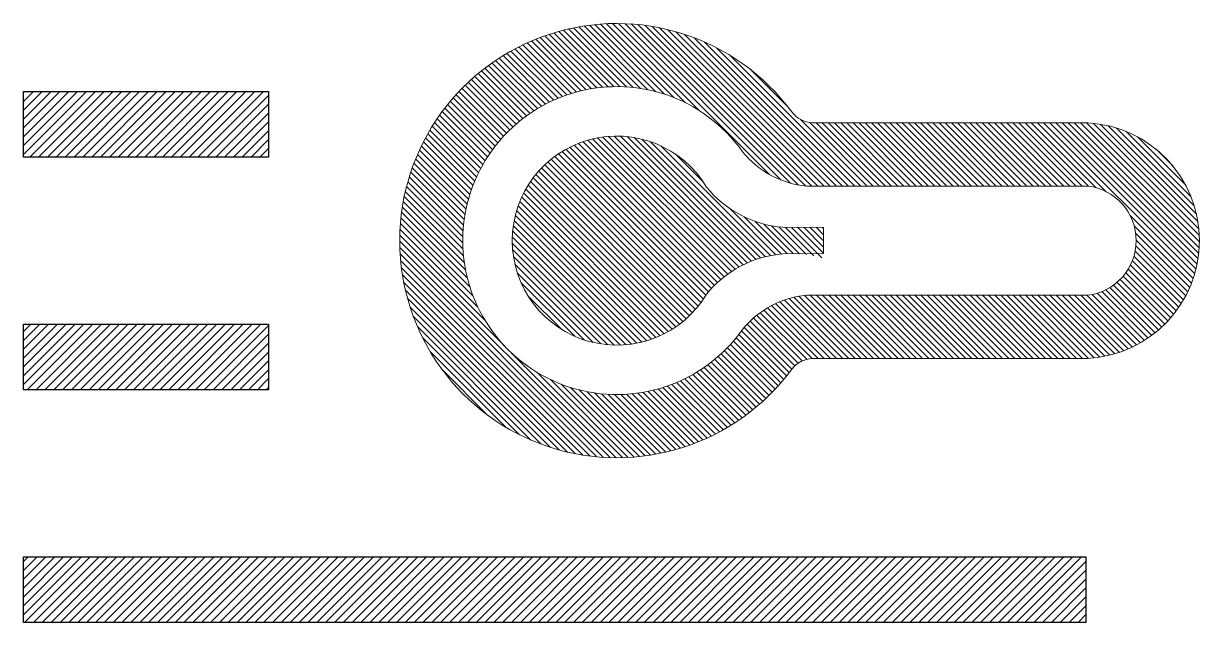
# Model space of a CAD drawing. Header units: millimetres. Extents: x 4030 to 7017, y -668 to -190.
# Drawn here: x 6635.86 to 6641.83, y -339.38 to -336.34 of the extents above; entities that cross this region are included whole.
import ezdxf

# ---------------------------------------------------------------- set-up
doc = ezdxf.new("R2010")
doc.units = ezdxf.units.MM
doc.header["$LTSCALE"] = 16.335
doc.layers.get('0').update_dxf_attribs({"linetype": 'CONTINUOUS'})
pattern_1 = [(315, (6975.222402, 3774.385182), (0.01559072243, 0.01559072243), [])]

msp = doc.modelspace()

# ---------------------------------------------------------------- hatches: boundary and pattern name
at = {"lineweight": 0}
h = msp.add_hatch(dxfattribs=at)
h.set_pattern_fill('ANSI31', color=256, scale=0.006944, angle=270)
h.set_pattern_definition(pattern_1)
h.paths.add_polyline_path([(6641.2603, -338.0377, 0.948577), (6641.2603, -336.8426), (6639.8636, -336.8426, -0.229108), (6639.7537, -336.7809, 3.009111), (6639.7537, -338.0993, -0.229108), (6639.8636, -338.0377)])
h.paths.add_polyline_path([(6639.8338, -337.717, 0.202499), (6639.509, -337.8914, -3.143835), (6639.509, -336.9889, 0.202499), (6639.8338, -337.1633), (6641.2603, -337.1633, -0.888352), (6641.2603, -337.717)], flags=16)
h.paths.add_polyline_path([(6639.9208, -337.5061), (6639.7134, -337.5075, 0.204472), (6639.3265, -337.7119, -3.624789), (6639.3265, -337.1683, 0.204472), (6639.7134, -337.3727), (6639.9208, -337.3742), (6639.9208, -337.4401)], flags=0)
h.paths.add_polyline_path([(6639.3265, -337.7119, -0.204472), (6639.7134, -337.5075), (6639.9208, -337.5061), (6639.9208, -337.4401), (6639.9208, -337.3742), (6639.7134, -337.3727, -0.204472), (6639.3265, -337.1683, 3.624789)], flags=0)
h = msp.add_hatch()
h.set_pattern_fill('ANSI31', color=256, scale=0.01, angle=180)
h.set_pattern_definition([(225, (10360.953004, -522.589154), (0.0224506403, -0.0224506403), [])])
h.paths.add_polyline_path([(6635.8621, -336.6835), (6637.1049, -336.6835), (6637.1049, -337.0162), (6635.8621, -337.0162)])
h.paths.add_polyline_path([(6635.8621, -337.864), (6637.1049, -337.864), (6637.1049, -338.1967), (6635.8621, -338.1967)])
h.paths.add_polyline_path([(6635.8621, -339.0445), (6641.2512, -339.0445), (6641.2512, -339.3772), (6635.8621, -339.3772)])
h = msp.add_hatch(dxfattribs=at)
h.set_pattern_fill('ANSI31', color=256, scale=0.006944, angle=270)
h.set_pattern_definition(pattern_1)
h.paths.add_polyline_path([(6639.3265, -337.7119, -3.624789), (6639.3265, -337.1683, 0.244319), (6639.7979, -337.3733), (6639.9208, -337.3742), (6639.9208, -337.4401), (6639.9208, -337.5294, 0.304711)])

# ---------------------------------------------------------------- linework, layer by layer
for points in [[(6639.8636, -338.0377, 0.214015), (6639.7587, -338.0926, -3.04756), (6639.7587, -336.7876, 0.214015), (6639.8636, -336.8426), (6641.2603, -336.8426, -0.948577), (6641.2603, -338.0377)], [(6639.8338, -337.717, 0.202499), (6639.509, -337.8914, -3.143835), (6639.509, -336.9889, 0.202499), (6639.8338, -337.1633), (6641.2603, -337.1633, -0.888352), (6641.2603, -337.717)], [(6639.3265, -337.1683, 0.204472), (6639.7134, -337.3727), (6639.9208, -337.3742), (6639.9208, -337.4401), (6639.9208, -337.5061), (6639.7134, -337.5075, 0.204472), (6639.3265, -337.7119, -3.624789)]]:
    msp.add_lwpolyline(points, format="xyb", close=True, dxfattribs=at)
for points in [[(6635.8621, -336.6835), (6637.1049, -336.6835), (6637.1049, -337.0162), (6635.8621, -337.0162)], [(6635.8621, -337.864), (6637.1049, -337.864), (6637.1049, -338.1967), (6635.8621, -338.1967)], [(6635.8621, -339.0445), (6641.2512, -339.0445), (6641.2512, -339.3772), (6635.8621, -339.3772)]]:
    msp.add_lwpolyline(points, close=True)

doc.saveas('drawing.dxf')
